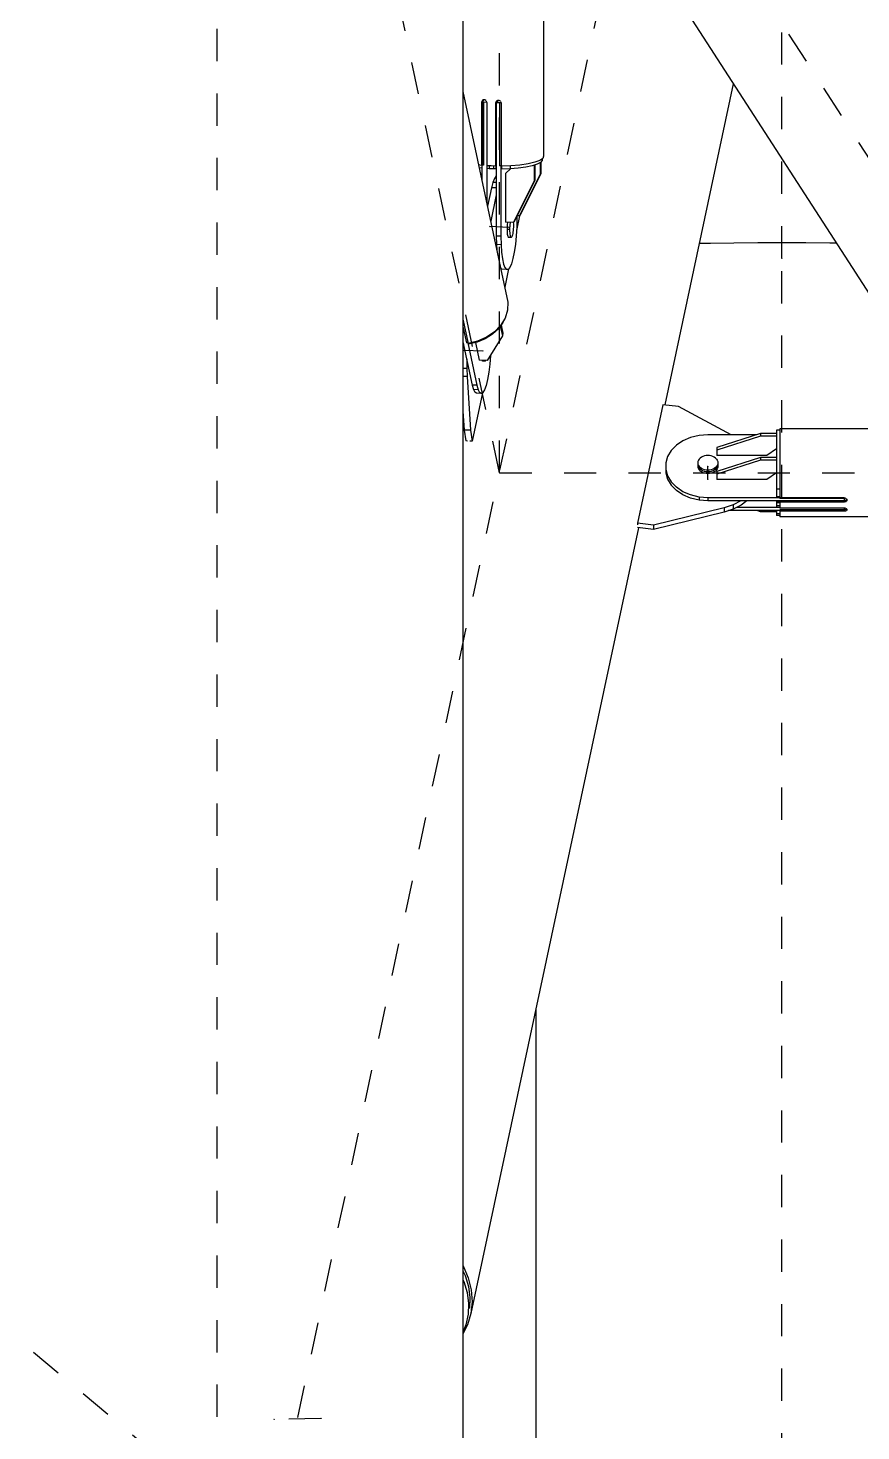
# Model space of a CAD drawing. Header units: millimetres. Extents: x 149919 to 150445, y 136651 to 136866.
# Drawn here: x 150259.628 to 150262.208, y 136677.707 to 136682.053 of the extents above; entities that cross this region are included whole.
import ezdxf

# ---------------------------------------------------------------- set-up
doc = ezdxf.new("R2010")
doc.units = ezdxf.units.MM
doc.header["$LTSCALE"] = 0.25
doc.linetypes.add('CENTER', pattern=[50.8, 31.75, -6.35, 6.35, -6.35])
doc.linetypes.add('XKITLINE00', pattern=[0])

# ---------------------------------------------------------------- blocks, each defined once
blk = doc.blocks.new('çatıı')
at = {"color": 8, "linetype": 'CENTER'}
for p, q in [((12015, 3096.7), (12015, 4763.35)), ((10096.38, 4170.27), (11840, 2710.27)), ((11840, 2357.78), (11840, 3985.69)), ((11927.5, 3030.27), (11927.5, 3850.27)), ((11840, 2620.27), (12015, 3440.27)), ((12370, 2620.27), (11840, 3440.27)), ((11927.5, 3030.27), (11840, 3440.27)), ((11930.44, 3106.29), (11924.55, 3106.53)), ((12015, 1442.74), (12015, 3096.7)), ((11922.38, 3067.94), (11916.48, 3068.18)), ((11927.5, 3030.27), (12282.5, 3030.27)), ((11992.05, 3028.27), (11992.05, 3032.28)), ((11872.2, 2737.32), (11857.68, 2737.04))]:
    blk.add_line(p, q, dxfattribs=at)
at = {"color": 8, "linetype": 'XKITLINE00'}
for p, q in [((11941.14, 3240.92), (11941.14, 3128.29)), ((11916.2, 3225.04), (11916.2, 2655.53)), ((11969.49, 3197.89), (12202.42, 2837.5)), ((11916.2, 3148.38), (11930.13, 3083.1)), ((11999.94, 3150.78), (11978.7, 3051.26)), ((11922, 3145.29), (11921.94, 3145.04)), ((11922.06, 3145.17), (11921.94, 3145.04)), ((11921.94, 3145.04), (11921.94, 3125.5)), ((11922.1, 3145.51), (11922, 3145.29)), ((11922.1, 3145.42), (11922.06, 3145.17)), ((11922.06, 3145.17), (11922.06, 3125.64)), ((11922.28, 3145.68), (11922.1, 3145.51)), ((11922.19, 3145.6), (11922.1, 3145.42)), ((11922.73, 3145.81), (11922.13, 3145.13)), ((11922.52, 3145.05), (11922.13, 3145.13)), ((11922.13, 3145.13), (11922.13, 3125.59)), ((11922.5, 3145.78), (11922.28, 3145.68)), ((11922.76, 3145.81), (11922.5, 3145.78)), ((11922.52, 3145.05), (11922.52, 3125.52)), ((11923.55, 3145.01), (11922.52, 3145.05)), ((11923.01, 3145.75), (11922.76, 3145.81)), ((11923.24, 3145.62), (11923.01, 3145.75)), ((11923.24, 3145.62), (11923.42, 3145.42)), ((11923.42, 3145.42), (11923.53, 3145.18)), ((11923.53, 3145.18), (11923.57, 3144.92)), ((11923.55, 3145.01), (11923.55, 3113.92)), ((11923.57, 3144.92), (11923.57, 3125.39)), ((11926.36, 3145.07), (11926.32, 3144.81)), ((11926.44, 3144.94), (11926.32, 3144.81)), ((11926.32, 3144.81), (11926.32, 3125.28)), ((11926.49, 3145.29), (11926.36, 3145.07)), ((11926.48, 3145.19), (11926.36, 3145.07)), ((11926.48, 3145.19), (11926.44, 3144.94)), ((11926.44, 3144.94), (11926.44, 3125.4)), ((11926.58, 3145.38), (11926.48, 3145.19)), ((11926.67, 3145.48), (11926.49, 3145.29)), ((11927.15, 3145.62), (11926.5, 3144.89)), ((11927.52, 3144.85), (11926.5, 3144.89)), ((11926.5, 3144.89), (11926.5, 3103.58)), ((11926.91, 3145.59), (11926.67, 3145.48)), ((11927.18, 3145.63), (11926.91, 3145.59)), ((11927.44, 3145.58), (11927.18, 3145.63)), ((11927.68, 3145.46), (11927.44, 3145.58)), ((11928.01, 3144.88), (11927.52, 3144.85)), ((11927.52, 3144.85), (11927.52, 3125.31)), ((11927.87, 3145.27), (11927.68, 3145.46)), ((11927.87, 3145.27), (11927.97, 3145.04)), ((11927.97, 3145.04), (11928.03, 3144.78)), ((11928.02, 3144.84), (11928.02, 3125.35)), ((11928.03, 3144.78), (11928.03, 3125.25)), ((11922.13, 3130.73), (11922.06, 3130.73)), ((11921.94, 3125.5), (11921.05, 3125.62)), ((11922.06, 3125.64), (11921.94, 3125.5)), ((11922.13, 3125.71), (11922.02, 3125.59)), ((11922.02, 3125.59), (11922.02, 3124.61)), ((11922.13, 3125.59), (11922.08, 3125.54)), ((11922.52, 3125.52), (11922.08, 3125.54)), ((11922.08, 3125.54), (11922.08, 3120.82)), ((11922.52, 3125.52), (11922.13, 3125.59)), ((11924.92, 3125.3), (11923.57, 3125.39)), ((11923.63, 3125.39), (11923.63, 3124.48)), ((11924.31, 3125.34), (11924.31, 3124.44)), ((11926.32, 3125.28), (11924.92, 3125.3)), ((11925.69, 3125.29), (11925.69, 3124.38)), ((11926.44, 3125.4), (11926.32, 3125.28)), ((11926.5, 3125.47), (11926.38, 3125.35)), ((11926.38, 3125.35), (11926.38, 3124.37)), ((11926.5, 3128.66), (11926.44, 3128.6)), ((11928.02, 3125.35), (11927.52, 3125.31)), ((11927.97, 3125.3), (11927.52, 3125.31)), ((11928.02, 3125.35), (11927.97, 3125.3)), ((11927.97, 3125.3), (11927.97, 3103.52)), ((11930.99, 3125.35), (11928.03, 3125.25)), ((11928.11, 3125.25), (11928.11, 3124.36)), ((11930.79, 3125.34), (11930.79, 3124.45)), ((11933.84, 3125.59), (11930.99, 3125.35)), ((11935.64, 3124.96), (11933.34, 3124.65)), ((11936.37, 3125.95), (11933.84, 3125.59)), ((11937.6, 3125.37), (11935.64, 3124.96)), ((11938.45, 3126.44), (11936.37, 3125.95)), ((11938.22, 3125.56), (11937.6, 3125.37)), ((11938.24, 3125.56), (11938.22, 3125.56)), ((11938.25, 3125.57), (11938.24, 3125.56)), ((11938.24, 3125.56), (11938.24, 3120.68)), ((11939.14, 3125.85), (11938.25, 3125.57)), ((11938.43, 3125.63), (11938.43, 3120.89)), ((11939.99, 3127), (11938.45, 3126.44)), ((11940.18, 3126.39), (11939.14, 3125.85)), ((11940.9, 3127.63), (11939.99, 3127)), ((11940.13, 3126.36), (11940.13, 3122.79)), ((11940.69, 3126.96), (11940.18, 3126.39)), ((11940.32, 3126.54), (11940.32, 3123)), ((11940.69, 3127.49), (11940.69, 3126.96)), ((11941.14, 3128.29), (11940.9, 3127.63)), ((11922.02, 3124.61), (11921.25, 3124.71)), ((11922.08, 3124.68), (11922.02, 3124.61)), ((11924.31, 3124.44), (11923.63, 3124.48)), ((11924.99, 3124.41), (11924.31, 3124.44)), ((11925.69, 3124.38), (11924.99, 3124.41)), ((11925.94, 3121.45), (11925.45, 3120.19)), ((11926.38, 3124.37), (11925.69, 3124.38)), ((11926.45, 3122.29), (11925.94, 3121.45)), ((11926.5, 3124.49), (11926.38, 3124.37)), ((11926.5, 3122.33), (11926.45, 3122.29)), ((11930.79, 3124.45), (11928.11, 3124.36)), ((11930.94, 3124.46), (11929.4, 3123)), ((11929.59, 3123.21), (11929.4, 3123)), ((11929.4, 3123), (11929.4, 3107.86)), ((11930.9, 3124.46), (11929.59, 3123.21)), ((11933.34, 3124.65), (11930.79, 3124.45)), ((11938.24, 3120.68), (11931.86, 3107.76)), ((11938.43, 3120.89), (11932.05, 3107.97)), ((11940.13, 3122.79), (11933.75, 3109.87)), ((11940.32, 3123), (11933.93, 3110.08)), ((11938.43, 3120.89), (11938.24, 3120.68)), ((11940.32, 3123), (11940.13, 3122.79)), ((11924.98, 3118.55), (11923.78, 3112.83)), ((11926.5, 3116.32), (11924.78, 3108.16)), ((11925.45, 3120.19), (11924.98, 3118.55)), ((11926.5, 3118.49), (11924.98, 3118.55)), ((11926.5, 3120.14), (11925.45, 3120.19)), ((11931.86, 3107.76), (11929.4, 3107.86)), ((11929.99, 3107.73), (11929.93, 3107.23)), ((11930.01, 3107.83), (11929.99, 3107.73)), ((11930.78, 3107.7), (11930.72, 3107.2)), ((11930.8, 3107.8), (11930.78, 3107.7)), ((11931.78, 3107.76), (11931.8, 3107.43)), ((11931.8, 3107.43), (11931.81, 3106.91)), ((11932.05, 3107.97), (11931.86, 3107.76)), ((11933.75, 3109.81), (11932.8, 3105.31)), ((11932.91, 3109.06), (11932.86, 3106.34)), ((11932.91, 3109.72), (11932.91, 3109.06)), ((11933.75, 3109.87), (11933, 3109.9)), ((11933.74, 3109.86), (11933.75, 3109.81)), ((11933.93, 3110.08), (11933.75, 3109.87)), ((11927.97, 3103.52), (11926.5, 3103.58)), ((11926.5, 3103.58), (11926.55, 3100.98)), ((11927.97, 3103.52), (11928.02, 3100.92)), ((11929.87, 3106.17), (11929.86, 3105.63)), ((11929.86, 3105.63), (11929.87, 3105.12)), ((11930.64, 3105.6), (11929.86, 3105.63)), ((11929.89, 3106.71), (11929.87, 3106.17)), ((11929.87, 3105.12), (11929.89, 3104.64)), ((11929.93, 3107.23), (11929.89, 3106.71)), ((11929.89, 3104.64), (11929.93, 3104.21)), ((11929.93, 3104.21), (11929.99, 3103.84)), ((11929.99, 3103.84), (11930.07, 3103.55)), ((11930.07, 3103.55), (11930.15, 3103.34)), ((11930.15, 3103.34), (11930.24, 3103.22)), ((11930.34, 3103.19), (11930.24, 3103.22)), ((11931.13, 3103.16), (11930.34, 3103.19)), ((11930.65, 3106.13), (11930.64, 3105.6)), ((11930.64, 3105.6), (11930.65, 3105.08)), ((11930.68, 3106.67), (11930.65, 3106.13)), ((11930.65, 3105.08), (11930.68, 3104.6)), ((11930.72, 3107.2), (11930.68, 3106.67)), ((11930.68, 3104.6), (11930.72, 3104.17)), ((11930.72, 3104.17), (11930.78, 3103.81)), ((11930.78, 3103.81), (11930.85, 3103.51)), ((11930.85, 3103.51), (11930.93, 3103.31)), ((11930.93, 3103.31), (11931.03, 3103.19)), ((11931.13, 3103.16), (11931.03, 3103.19)), ((11931.23, 3103.23), (11931.13, 3103.16)), ((11931.33, 3103.39), (11931.23, 3103.23)), ((11931.43, 3103.63), (11931.33, 3103.39)), ((11931.52, 3103.96), (11931.43, 3103.63)), ((11931.6, 3104.36), (11931.52, 3103.96)), ((11931.68, 3104.81), (11931.6, 3104.36)), ((11931.73, 3105.31), (11931.68, 3104.81)), ((11931.78, 3105.83), (11931.73, 3105.31)), ((11931.8, 3106.37), (11931.78, 3105.83)), ((11931.81, 3106.91), (11931.8, 3106.37)), ((11932.7, 3103.61), (11932.44, 3101.01)), ((11932.86, 3106.34), (11932.7, 3103.61)), ((11928.02, 3100.92), (11926.55, 3100.98)), ((11926.55, 3100.98), (11926.66, 3099.34)), ((11928.02, 3100.92), (11928.18, 3098.55)), ((11932.44, 3101.01), (11932.1, 3098.63)), ((11992.88, 3101.32), (11989.37, 3101.24)), ((12000.13, 3101.44), (11992.88, 3101.32)), ((12007.53, 3101.51), (12000.13, 3101.44)), ((12015, 3101.53), (12007.53, 3101.51)), ((12022.46, 3101.51), (12015, 3101.53)), ((12029.86, 3101.44), (12022.46, 3101.51)), ((12031.85, 3101.41), (12029.86, 3101.44)), ((11928.18, 3098.55), (11928.44, 3096.53)), ((11928.44, 3096.53), (11928.79, 3094.93)), ((11928.79, 3094.93), (11929.2, 3093.82)), ((11931.21, 3094.98), (11930.7, 3093.85)), ((11931.68, 3096.59), (11931.21, 3094.98)), ((11932.1, 3098.63), (11931.68, 3096.59)), ((11927.86, 3093.74), (11928.2, 3093.33)), ((11929.68, 3093.26), (11928.2, 3093.33)), ((11930.3, 3093.4), (11929.12, 3087.81)), ((11929.2, 3093.82), (11929.68, 3093.26)), ((11930.18, 3093.27), (11929.68, 3093.26)), ((11930.7, 3093.85), (11930.18, 3093.27)), ((11930.13, 3083.1), (11930.03, 3080.63)), ((11916.2, 3077.86), (11917.8, 3070.33)), ((11929.27, 3078.19), (11927.87, 3075.9)), ((11928.94, 3077.65), (11928.59, 3076.84)), ((11930.03, 3080.63), (11929.27, 3078.19)), ((11916.2, 3075.61), (11917.29, 3070.51)), ((11925.32, 3073.15), (11923.11, 3071.74)), ((11925.91, 3073.88), (11923.48, 3072.22)), ((11928.39, 3072.73), (11923.7, 3065.05)), ((11927.17, 3074.88), (11925.32, 3073.15)), ((11927.87, 3075.9), (11925.91, 3073.88)), ((11927.76, 3075.69), (11927.17, 3074.88)), ((11927.76, 3075.67), (11927.75, 3075.67)), ((11927.77, 3075.71), (11927.76, 3075.67)), ((11927.76, 3075.67), (11928.39, 3072.73)), ((11928.59, 3076.84), (11927.77, 3075.71)), ((11928, 3076.03), (11928.53, 3073.53)), ((11928.53, 3073.53), (11928.39, 3072.73)), ((11916.2, 3070.83), (11919.06, 3057.42)), ((11916.2, 3070.8), (11916.2, 3070.76)), ((11916.2, 3070.27), (11916.27, 3069.9)), ((11916.27, 3069.9), (11916.2, 3069.9)), ((11916.33, 3070.21), (11916.27, 3069.9)), ((11917.73, 3070.68), (11917.29, 3070.51)), ((11917.73, 3070.49), (11917.29, 3070.51)), ((11917.75, 3070.59), (11917.73, 3070.49)), ((11917.73, 3070.49), (11920.53, 3057.36)), ((11920.71, 3071.02), (11917.8, 3070.33)), ((11917.92, 3070.36), (11917.98, 3070.07)), ((11920.63, 3070.7), (11917.98, 3070.07)), ((11920.09, 3070.57), (11921.25, 3065.15)), ((11920.57, 3070.98), (11920.63, 3070.7)), ((11923.11, 3071.74), (11920.63, 3070.7)), ((11923.48, 3072.22), (11920.71, 3071.02)), ((11917.34, 3065.45), (11917.34, 3065.2)), ((11917.34, 3065.2), (11917.36, 3062.54)), ((11923.7, 3065.05), (11921.25, 3065.15)), ((11922.03, 3065.12), (11922.1, 3064.97)), ((11922.1, 3064.97), (11922.19, 3064.86)), ((11923.08, 3064.82), (11922.29, 3064.85)), ((11922.82, 3065.08), (11922.89, 3064.93)), ((11922.89, 3064.93), (11922.98, 3064.83)), ((11923.08, 3064.82), (11922.98, 3064.83)), ((11923.18, 3064.9), (11923.08, 3064.82)), ((11923.27, 3065.06), (11923.18, 3064.9)), ((11924.72, 3066.55), (11924.51, 3063.88)), ((11924.73, 3066.73), (11924.72, 3066.55)), ((11917.36, 3062.54), (11916.2, 3062.59)), ((11917.47, 3060.05), (11916.2, 3060.1)), ((11917.36, 3062.54), (11917.47, 3060.05)), ((11917.47, 3060.05), (11918.53, 3043.43)), ((11924.21, 3061.38), (11923.82, 3059.17)), ((11924.51, 3063.88), (11924.21, 3061.38)), ((11920.53, 3057.36), (11919.06, 3057.42)), ((11919.06, 3057.42), (11919.44, 3056.05)), ((11920.91, 3055.99), (11919.44, 3056.05)), ((11919.44, 3056.05), (11919.89, 3055.2)), ((11920.38, 3054.91), (11919.89, 3055.2)), ((11920.53, 3057.36), (11920.91, 3055.99)), ((11920.91, 3055.99), (11921.36, 3055.14)), ((11922.88, 3055.98), (11922.36, 3055.13)), ((11923.37, 3057.34), (11922.88, 3055.98)), ((11923.82, 3059.17), (11923.37, 3057.34)), ((11922.23, 3055.06), (11919.07, 3040.04)), ((11921.85, 3054.85), (11920.38, 3054.91)), ((11921.85, 3054.85), (11921.36, 3055.14)), ((11922.36, 3055.13), (11921.85, 3054.85)), ((11978.08, 3051.34), (11970.24, 3014.62)), ((11983.02, 3050.75), (11978.08, 3051.34)), ((11916.2, 3049.34), (11916.57, 3043.51)), ((11999.27, 3042.02), (11983.02, 3050.75)), ((11918.53, 3043.43), (11916.57, 3043.51)), ((11916.57, 3043.51), (11917.11, 3040.12)), ((11918.53, 3043.43), (11919.07, 3040.04)), ((12008.35, 3042.39), (11994.85, 3038.04)), ((12013.35, 3042.39), (12008.35, 3042.39)), ((12008.35, 3042.39), (12008.35, 3041.65)), ((12013.35, 3043.48), (12013.35, 3042.39)), ((12014.35, 3043.48), (12013.35, 3043.48)), ((12013.35, 3042.39), (12013.35, 3042.35)), ((12013.35, 3042.35), (12013.35, 3034.24)), ((12014.35, 3043.9), (12014.35, 3022.47)), ((12069.02, 3043.9), (12014.35, 3043.9)), ((11917.61, 3040.1), (11917.11, 3040.12)), ((11919.07, 3040.04), (11918.32, 3040.07)), ((11982.32, 3038.8), (11980.71, 3037.15)), ((11984.35, 3040.16), (11982.32, 3038.8)), ((11986.73, 3041.18), (11984.35, 3040.16)), ((11989.33, 3041.81), (11986.73, 3041.18)), ((11992.05, 3042.02), (11989.33, 3041.81)), ((12007.21, 3042.02), (11992.05, 3042.02)), ((12008.35, 3041.65), (11994.85, 3037.3)), ((11994.85, 3038.04), (11994.85, 3035.63)), ((12013.35, 3041.65), (12008.35, 3041.65)), ((11979.59, 3035.29), (11979.03, 3033.3)), ((11980.71, 3037.15), (11979.59, 3035.29)), ((11989, 3033.75), (11988.95, 3033.35)), ((11989.14, 3034.14), (11989, 3033.75)), ((11989.37, 3034.5), (11989.14, 3034.14)), ((11989.68, 3034.83), (11989.37, 3034.5)), ((11990.06, 3035.12), (11989.68, 3034.83)), ((11990.5, 3035.35), (11990.06, 3035.12)), ((11990.99, 3035.52), (11990.5, 3035.35)), ((11991.51, 3035.62), (11990.99, 3035.52)), ((11992.05, 3035.66), (11991.51, 3035.62)), ((11992.59, 3035.62), (11992.05, 3035.66)), ((11993.11, 3035.52), (11992.59, 3035.62)), ((11993.6, 3035.35), (11993.11, 3035.52)), ((11994.05, 3035.12), (11993.6, 3035.35)), ((11994.43, 3034.83), (11994.05, 3035.12)), ((11994.43, 3034.83), (11994.74, 3034.5)), ((11994.74, 3034.5), (11994.97, 3034.14)), ((12010.35, 3035.63), (11994.85, 3035.63)), ((12008.35, 3034.95), (11994.85, 3030.61)), ((12008.35, 3034.21), (11994.85, 3029.86)), ((11994.97, 3034.14), (11995.11, 3033.75)), ((11995.11, 3033.75), (11995.15, 3033.35)), ((12013.35, 3034.95), (12008.35, 3034.95)), ((12008.35, 3034.95), (12008.35, 3034.21)), ((12013.35, 3034.21), (12008.35, 3034.21)), ((12013.35, 3037.63), (12010.35, 3035.63)), ((12013.35, 3034.24), (12013.35, 3034.21)), ((12013.35, 3034.21), (12013.35, 3034.2)), ((12013.35, 3034.2), (12013.35, 3022.77)), ((11979.03, 3033.3), (11979.03, 3030.26)), ((11979.03, 3031.26), (11979.59, 3029.27)), ((11979.03, 3030.26), (11979.59, 3028.27)), ((11979.59, 3029.27), (11980.71, 3027.41)), ((11988.95, 3033.35), (11989, 3032.95)), ((11988.95, 3033.35), (11988.95, 3032.82)), ((11988.95, 3032.82), (11989, 3032.42)), ((11988.95, 3032.82), (11988.95, 3032.28)), ((11988.95, 3032.82), (11989, 3032.42)), ((11988.95, 3032.28), (11989, 3031.88)), ((11989, 3032.95), (11989.14, 3032.56)), ((11989, 3032.42), (11989.14, 3032.03)), ((11989, 3032.42), (11989.14, 3032.03)), ((11989, 3031.88), (11989.14, 3031.49)), ((11989.14, 3032.56), (11989.37, 3032.2)), ((11989.14, 3032.03), (11989.37, 3031.66)), ((11989.14, 3032.03), (11989.37, 3031.66)), ((11989.14, 3031.49), (11989.37, 3031.13)), ((11989.37, 3032.2), (11989.68, 3031.87)), ((11989.37, 3031.66), (11989.68, 3031.33)), ((11989.37, 3031.66), (11989.68, 3031.33)), ((11989.37, 3031.13), (11989.68, 3030.8)), ((11990.06, 3031.59), (11989.68, 3031.87)), ((11990.06, 3031.05), (11989.68, 3031.33)), ((11990.06, 3031.05), (11989.68, 3031.33)), ((11990.06, 3030.52), (11989.68, 3030.8)), ((11990.5, 3031.35), (11990.06, 3031.59)), ((11990.5, 3030.82), (11990.06, 3031.05)), ((11990.5, 3030.82), (11990.06, 3031.05)), ((11990.5, 3030.28), (11990.06, 3030.52)), ((11990.99, 3031.18), (11990.5, 3031.35)), ((11990.99, 3030.65), (11990.5, 3030.82)), ((11990.99, 3030.65), (11990.5, 3030.82)), ((11990.99, 3030.11), (11990.5, 3030.28)), ((11991.51, 3031.08), (11990.99, 3031.18)), ((11991.51, 3030.55), (11990.99, 3030.65)), ((11991.51, 3030.55), (11990.99, 3030.65)), ((11991.51, 3030.01), (11990.99, 3030.11)), ((11992.05, 3031.05), (11991.51, 3031.08)), ((11992.05, 3030.51), (11991.51, 3030.55)), ((11992.05, 3030.51), (11991.51, 3030.55)), ((11992.05, 3029.98), (11991.51, 3030.01)), ((11992.59, 3031.08), (11992.05, 3031.05)), ((11992.05, 3031.05), (11992.05, 3030.51)), ((11992.59, 3030.55), (11992.05, 3030.51)), ((11992.59, 3030.55), (11992.05, 3030.51)), ((11992.05, 3030.51), (11992.05, 3029.98)), ((11992.59, 3030.01), (11992.05, 3029.98)), ((11993.11, 3031.18), (11992.59, 3031.08)), ((11993.11, 3030.65), (11992.59, 3030.55)), ((11993.11, 3030.65), (11992.59, 3030.55)), ((11993.11, 3030.11), (11992.59, 3030.01)), ((11993.6, 3031.35), (11993.11, 3031.18)), ((11993.6, 3030.82), (11993.11, 3030.65)), ((11993.6, 3030.82), (11993.11, 3030.65)), ((11993.6, 3030.28), (11993.11, 3030.11)), ((11994.05, 3031.59), (11993.6, 3031.35)), ((11994.05, 3031.05), (11993.6, 3030.82)), ((11994.05, 3031.05), (11993.6, 3030.82)), ((11994.05, 3030.52), (11993.6, 3030.28)), ((11994.43, 3031.87), (11994.05, 3031.59)), ((11994.43, 3031.33), (11994.05, 3031.05)), ((11994.43, 3031.33), (11994.05, 3031.05)), ((11994.43, 3030.8), (11994.05, 3030.52)), ((11994.74, 3032.2), (11994.43, 3031.87)), ((11994.74, 3031.66), (11994.43, 3031.33)), ((11994.74, 3031.66), (11994.43, 3031.33)), ((11994.74, 3031.13), (11994.43, 3030.8)), ((11994.97, 3032.56), (11994.74, 3032.2)), ((11994.97, 3032.03), (11994.74, 3031.66)), ((11994.97, 3032.03), (11994.74, 3031.66)), ((11994.97, 3031.49), (11994.74, 3031.13)), ((11994.85, 3030.61), (11994.85, 3028.19)), ((11995.11, 3032.95), (11994.97, 3032.56)), ((11995.11, 3032.42), (11994.97, 3032.03)), ((11995.11, 3032.42), (11994.97, 3032.03)), ((11995.11, 3031.88), (11994.97, 3031.49)), ((11995.15, 3033.35), (11995.11, 3032.95)), ((11995.15, 3032.82), (11995.11, 3032.42)), ((11995.15, 3032.82), (11995.11, 3032.42)), ((11995.15, 3032.28), (11995.11, 3031.88)), ((11995.15, 3033.35), (11995.15, 3032.82)), ((11995.15, 3032.82), (11995.15, 3032.28)), ((12013.35, 3030.2), (12010.35, 3028.19)), ((11979.59, 3028.27), (11980.71, 3026.41)), ((11980.71, 3027.41), (11982.32, 3025.76)), ((11980.71, 3026.41), (11982.32, 3024.76)), ((11984.35, 3024.4), (11982.32, 3025.76)), ((12010.35, 3028.19), (11994.85, 3028.19)), ((12014.35, 3025.15), (12013.35, 3025.15)), ((11984.35, 3023.4), (11982.32, 3024.76)), ((11986.73, 3023.38), (11984.35, 3024.4)), ((11986.73, 3022.38), (11984.35, 3023.4)), ((11989.33, 3022.75), (11986.73, 3023.38)), ((11989.33, 3021.75), (11986.73, 3022.38)), ((11989.33, 3022.75), (11989.33, 3021.75)), ((11992.05, 3022.54), (11989.33, 3022.75)), ((11992.05, 3021.54), (11989.33, 3021.75)), ((11992.05, 3022.54), (11992.05, 3021.54)), ((12014.35, 3022.54), (11992.05, 3022.54)), ((12034.35, 3021.54), (11992.05, 3021.54)), ((12002.32, 3021.54), (11999.9, 3020.32)), ((12004.17, 3021.54), (12002.37, 3020.22)), ((12014.35, 3022.77), (12013.35, 3022.77)), ((12013.35, 3021.54), (12013.35, 3019.54)), ((12014.35, 3021.41), (12013.35, 3021.41)), ((12014.35, 3020.91), (12013.35, 3020.91)), ((12034.35, 3022.47), (12014.35, 3022.47)), ((12014.35, 3022.47), (12014.35, 3022.24)), ((12034.35, 3022.24), (12014.35, 3022.24)), ((12014.35, 3021.54), (12014.35, 3021.18)), ((12014.35, 3021.54), (12014.35, 3021.41)), ((12014.35, 3021.18), (12014.35, 3019.31)), ((12034.35, 3021.18), (12014.35, 3021.18)), ((12034.62, 3022.41), (12034.35, 3022.47)), ((12034.35, 3022.47), (12034.35, 3021.54)), ((12034.62, 3021.66), (12034.35, 3021.63)), ((12034.35, 3021.54), (12034.35, 3021.18)), ((12034.62, 3021.21), (12034.35, 3021.18)), ((12034.85, 3022.34), (12034.62, 3022.41)), ((12034.85, 3021.75), (12034.62, 3021.66)), ((12034.62, 3021.66), (12034.62, 3021.21)), ((12034.85, 3021.3), (12034.62, 3021.21)), ((12035.04, 3022.19), (12034.85, 3022.34)), ((12035.04, 3021.89), (12034.85, 3021.75)), ((12035.04, 3021.44), (12034.85, 3021.3)), ((12035.04, 3022.19), (12035.16, 3022.02)), ((12035.14, 3022.04), (12035.04, 3021.89)), ((12035.16, 3021.62), (12035.04, 3021.44)), ((12035.16, 3022.02), (12035.2, 3021.82)), ((12035.2, 3021.82), (12035.16, 3021.62)), ((11997.17, 3019.44), (11975.18, 3014.04)), ((11997.17, 3018.1), (11975.18, 3012.7)), ((11999.9, 3020.32), (11997.17, 3019.44)), ((11997.17, 3019.44), (11997.17, 3018.1)), ((11999.9, 3018.98), (11997.17, 3018.1)), ((12014.35, 3018.53), (11998.5, 3018.53)), ((11999.9, 3020.32), (11999.9, 3018.98)), ((12002.37, 3020.22), (11999.9, 3018.98)), ((12014.35, 3019.53), (12000.99, 3019.53)), ((12008.35, 3018.16), (12007.21, 3018.53)), ((12013.35, 3018.16), (12008.35, 3018.16)), ((12014.35, 3019.97), (12013.35, 3019.97)), ((12014.35, 3019.54), (12013.35, 3019.54)), ((12013.35, 3018.53), (12013.35, 3017.07)), ((12014.35, 3017.58), (12013.35, 3017.58)), ((12014.35, 3017.07), (12013.35, 3017.07)), ((12034.35, 3019.31), (12014.35, 3019.31)), ((12034.35, 3018.83), (12014.35, 3018.83)), ((12014.35, 3018.83), (12014.35, 3018.53)), ((12034.35, 3018.72), (12014.35, 3018.72)), ((12014.35, 3018.53), (12014.35, 3018.32)), ((12014.35, 3018.32), (12014.35, 3016.65)), ((12034.35, 3018.32), (12014.35, 3018.32)), ((12086.63, 3016.65), (12014.35, 3016.65)), ((12034.62, 3019.28), (12034.35, 3019.31)), ((12034.35, 3019.31), (12034.35, 3018.72)), ((12034.62, 3018.81), (12034.35, 3018.79)), ((12034.35, 3018.72), (12034.35, 3018.32)), ((12034.62, 3018.35), (12034.35, 3018.32)), ((12034.85, 3019.21), (12034.62, 3019.28)), ((12034.85, 3018.86), (12034.62, 3018.81)), ((12034.85, 3018.41), (12034.62, 3018.35)), ((12035.04, 3019.1), (12034.85, 3019.21)), ((12034.89, 3018.87), (12034.85, 3018.86)), ((12035.04, 3018.52), (12034.87, 3018.42)), ((12035.04, 3018.96), (12034.89, 3018.87)), ((12035.04, 3019.1), (12035.16, 3018.96)), ((12035.1, 3019.03), (12035.04, 3018.96)), ((12035.16, 3018.66), (12035.04, 3018.52)), ((12035.16, 3018.96), (12035.2, 3018.81)), ((12035.2, 3018.81), (12035.16, 3018.66)), ((11970.59, 3013.24), (11918.63, 2769.79)), ((11970.24, 3014.62), (11970.24, 3014.16)), ((11975.18, 3014.04), (11970.24, 3014.62)), ((11970.24, 3013.31), (11970.24, 3013.28)), ((11975.18, 3012.7), (11970.24, 3013.28)), ((11975.18, 3014.04), (11975.18, 3012.7)), ((11938.8, 2864.28), (11938.8, 2653.52)), ((11916.2, 2784.66), (11916.22, 2784.61)), ((11916.2, 2783.08), (11916.87, 2781.58)), ((11916.22, 2784.61), (11917.8, 2780.9)), ((11916.87, 2781.58), (11917.86, 2778.16)), ((11916.2, 2780.38), (11916.48, 2779.74)), ((11916.48, 2779.74), (11917.47, 2776.32)), ((11917.8, 2780.9), (11918.73, 2777.15)), ((11917.86, 2778.16), (11918.3, 2774.75)), ((11918.73, 2777.15), (11919.01, 2773.43)), ((11917.47, 2776.32), (11917.91, 2772.91)), ((11917.91, 2772.91), (11917.79, 2769.56)), ((11918.3, 2774.75), (11918.18, 2771.39)), ((11919.01, 2773.43), (11918.63, 2769.79)), ((11917.79, 2769.56), (11917.11, 2766.3)), ((11918.63, 2769.79), (11917.6, 2766.29)), ((11917.11, 2766.3), (11916.2, 2763.97)), ((11917.6, 2766.29), (11916.2, 2763.5))]:
    blk.add_line(p, q, dxfattribs=at)
for centre in [(11924.55, 3106.53), (11930.44, 3106.29), (12015, 3096.7), (12015, 3096.7), (11916.48, 3068.18), (11922.38, 3067.94), (11927.5, 3030.27), (11927.5, 3030.27), (11927.5, 3030.27), (11992.05, 3032.28), (11992.05, 3028.27), (11857.68, 2737.04), (11872.2, 2737.32)]:
    blk.add_circle(centre, 0.05, dxfattribs=at)

msp = doc.modelspace()

# ---------------------------------------------------------------- block references
at = {"xscale": 0.009999943142843078, "yscale": 0.009999943142843078, "zscale": 0.009999943142843078}
msp.add_blockref('çatıı', (150141.8141, 136650.3731), dxfattribs=at)

doc.saveas('drawing.dxf')
